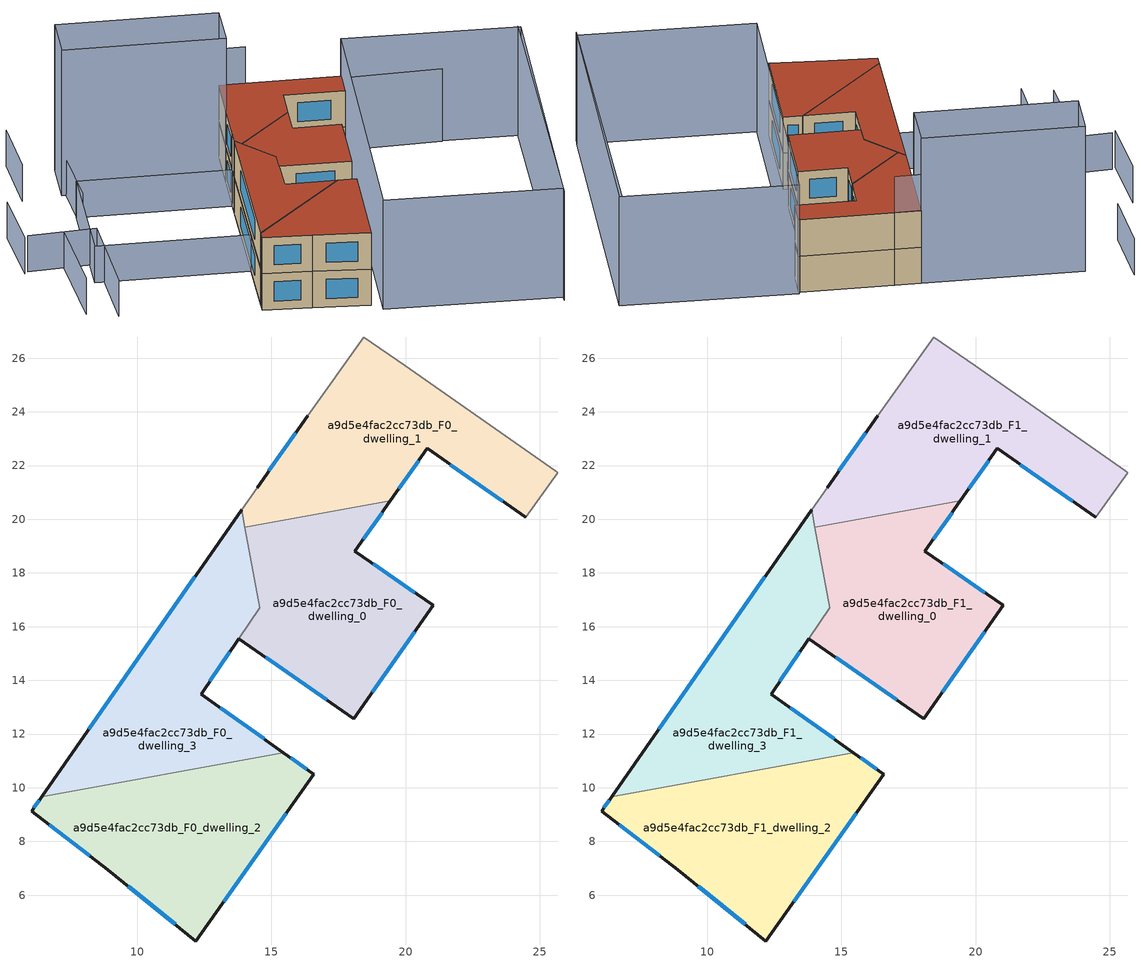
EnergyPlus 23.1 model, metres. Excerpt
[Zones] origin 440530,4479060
a9d5e4fac2cc73db_F0_dwelling_0
 floor ground (EU_floor_Construction): 19.43,20.69 18.11,18.81 21.03,16.8 18.06,12.57 13.78,15.56 14.56,16.7 14.02,19.7 z0
 wall outside (EU_wall_Construction): 13.78,15.56 18.06,12.57 21.03,16.8 18.11,18.81 19.43,20.69 z0:3
 wall to a9d5e4fac2cc73db_F0_dwelling_1 (EU_wall_Construction): 19.43,20.69 14.01,19.7 z0:3
 wall to a9d5e4fac2cc73db_F0_dwelling_3 (EU_wall_Construction): 14.56,16.7 13.78,15.56 / 14.01,19.7 14.56,16.71 z0:3
 window (EU_Window_Construction): 18.42,19.25 19.12,20.25 / 20.34,17.27 18.79,18.34 / 18.75,13.56 20.33,15.81 / 14.78,14.86 17.06,13.27 z0.7:2.3
a9d5e4fac2cc73db_F0_dwelling_1
 floor ground (EU_floor_Construction): 25.57,21.81 25.67,21.74 24.47,20.07 20.8,22.64 19.43,20.69 14.02,19.7 13.89,20.36 14.46,21.18 16.35,23.85 18.43,26.79 19.99,25.71 z0
 wall outside (EU_wall_Construction): 19.43,20.69 20.8,22.64 24.47,20.07 / 16.35,23.85 14.46,21.18 z0:3
 wall adiabatic (EU_wall_Construction): 14.46,21.18 13.89,20.36 / 24.47,20.07 25.67,21.74 25.57,21.81 19.99,25.71 18.43,26.79 16.35,23.85 z0:3
 wall to a9d5e4fac2cc73db_F0_dwelling_3 (EU_wall_Construction): 13.89,20.36 14.01,19.7 z0:3
 window (EU_Window_Construction): 19.75,21.14 20.48,22.18 / 15.91,23.23 14.91,21.81 / 21.66,22.04 23.61,20.67 z0.7:2.3
a9d5e4fac2cc73db_F0_dwelling_2
 floor ground (EU_floor_Construction): 16.58,10.51 12.18,4.29 8.9,6.95 6.07,9.13 6.45,9.67 15.45,11.31 z0
 wall outside (EU_wall_Construction): 6.45,9.67 6.07,9.13 8.9,6.95 12.18,4.29 16.58,10.51 15.45,11.31 z0:3
 wall to a9d5e4fac2cc73db_F0_dwelling_3 (EU_wall_Construction): 15.45,11.31 6.45,9.67 z0:3
 window (EU_Window_Construction): 6.36,9.54 6.16,9.25 / 16.32,10.7 15.71,11.12 / 13.22,5.75 15.55,9.05 / 9.67,6.33 11.42,4.92 / 6.73,8.62 8.24,7.46 z0.7:2.3
a9d5e4fac2cc73db_F0_dwelling_3
 floor ground (EU_floor_Construction): 13.89,20.36 14.56,16.71 12.38,13.48 15.45,11.31 6.45,9.67 z0
 wall outside (EU_wall_Construction): 13.89,20.36 6.45,9.67 / 15.45,11.31 12.38,13.48 13.78,15.55 z0:3
 window (EU_Window_Construction): 12.15,17.86 8.19,12.17 / 12.71,13.97 13.45,15.07 / 14.73,11.82 13.1,12.97 z0.7:2.3
a9d5e4fac2cc73db_F1_dwelling_0
 floor to a9d5e4fac2cc73db_F0_dwelling_0 (EU_floor_Construction): 19.43,20.69 18.11,18.81 21.03,16.8 18.06,12.57 13.78,15.56 14.56,16.7 14.01,19.7 z3
 wall outside (EU_wall_Construction): 13.78,15.56 18.06,12.57 21.03,16.8 18.11,18.81 19.43,20.69 z3:6
 wall to a9d5e4fac2cc73db_F1_dwelling_1 (EU_wall_Construction): 19.43,20.69 14.01,19.7 z3:6
 wall to a9d5e4fac2cc73db_F1_dwelling_3 (EU_wall_Construction): 14.56,16.7 13.78,15.56 / 14.01,19.7 14.56,16.71 z3:6
 window (EU_Window_Construction): 18.42,19.25 19.12,20.25 / 20.34,17.27 18.79,18.34 / 18.75,13.56 20.33,15.81 / 14.78,14.86 17.06,13.27 z3.7:5.3
 roof outside (EU_roof_Construction): 18.06,12.57 21.03,16.8 18.11,18.81 19.43,20.69 14.02,19.7 14.56,16.7 13.78,15.56 z6
a9d5e4fac2cc73db_F1_dwelling_1
 floor to a9d5e4fac2cc73db_F0_dwelling_1 (EU_floor_Construction): 25.57,21.81 25.67,21.74 24.47,20.07 20.8,22.64 19.43,20.69 14.01,19.7 13.89,20.36 14.46,21.18 16.35,23.85 18.43,26.79 19.99,25.71 z3
 wall outside (EU_wall_Construction): 19.43,20.69 20.8,22.64 24.47,20.07 / 16.35,23.85 14.46,21.18 z3:6
 wall adiabatic (EU_wall_Construction): 14.46,21.18 13.89,20.36 / 24.47,20.07 25.67,21.74 25.57,21.81 19.99,25.71 18.43,26.79 16.35,23.85 z3:6
 wall to a9d5e4fac2cc73db_F1_dwelling_3 (EU_wall_Construction): 13.89,20.36 14.01,19.7 z3:6
 window (EU_Window_Construction): 19.75,21.14 20.48,22.18 / 15.91,23.23 14.91,21.81 / 21.66,22.04 23.61,20.67 z3.7:5.3
 roof outside (EU_roof_Construction): 24.47,20.07 25.67,21.74 25.57,21.81 19.99,25.71 18.43,26.79 16.35,23.85 14.46,21.18 13.89,20.36 14.02,19.7 19.43,20.69 20.8,22.64 z6
a9d5e4fac2cc73db_F1_dwelling_2
 floor to a9d5e4fac2cc73db_F0_dwelling_2 (EU_floor_Construction): 16.58,10.51 12.18,4.29 8.9,6.95 6.07,9.13 6.45,9.67 15.45,11.31 z3
 wall outside (EU_wall_Construction): 6.45,9.67 6.07,9.13 8.9,6.95 12.18,4.29 16.58,10.51 15.45,11.31 z3:6
 wall to a9d5e4fac2cc73db_F1_dwelling_3 (EU_wall_Construction): 15.45,11.31 6.45,9.67 z3:6
 window (EU_Window_Construction): 6.36,9.54 6.16,9.25 / 16.32,10.7 15.71,11.12 / 13.22,5.75 15.55,9.05 / 9.67,6.33 11.42,4.92 / 6.73,8.62 8.24,7.46 z3.7:5.3
 roof outside (EU_roof_Construction): 12.18,4.29 16.58,10.51 15.45,11.31 6.45,9.67 6.07,9.13 8.9,6.95 z6
a9d5e4fac2cc73db_F1_dwelling_3
 floor to a9d5e4fac2cc73db_F0_dwelling_3 (EU_floor_Construction): 13.89,20.36 14.56,16.7 12.38,13.48 15.45,11.31 6.45,9.67 z3
 wall outside (EU_wall_Construction): 13.89,20.36 6.45,9.67 / 15.45,11.31 12.38,13.48 13.78,15.55 z3:6
 window (EU_Window_Construction): 12.15,17.86 8.19,12.17 / 12.71,13.97 13.45,15.07 / 14.73,11.82 13.1,12.97 z3.7:5.3
 roof outside (EU_roof_Construction): 15.45,11.31 12.38,13.48 14.56,16.7 13.89,20.36 6.45,9.67 z6
shading: 22.67,-4.58 36.1,14.5 / 19.99,25.71 13.79,29.81 / 12.43,3.32 25.73,21.88 / 25.73,21.88 36.23,14.35 / 36.23,14.35 22.93,-4.21 / 22.93,-4.21 12.43,3.32 z0:9; -2.44,24.47 1.87,21.87 / 1.87,21.87 -1.98,15.51 / -0.23,23 -3.47,17.27 / -0.3,28.87 -2.78,24.42 / 6.87,30.35 4.43,26.06 / 6.56,36.3 4.08,31.94 / 9.23,13.66 0.02,20.1 / 0.02,20.1 5.28,27.64 / 5.28,27.64 14.5,21.2 / 14.5,21.2 9.23,13.66 z0:3; 8.73,33.55 18.43,26.79 / 18.43,26.79 16.38,23.83 / 16.38,23.83 6.67,30.59 / 6.67,30.59 8.73,33.55 z0:12; 31.61,17.59 19.71,25.28 z0:6
[Building]
EU S2 Campaign: North Axis=0; Terrain=City; Solar Distribution=FullExterior
[Site:Location]
Madrid: Latitude=40.5; Longitude=-3.5; Time Zone=1; Elevation=609
[SizingPeriod:WeatherFileDays]
AnnualSizingPeriod: Begin Month=1; Begin Day of Month=1; End Month=12; End Day of Month=31; Day of Week for Start Day=Monday; Use Weather File Daylight Saving Period=No; Use Weather File Rain and Snow Indicators=No
[MATERIAL]
EU_InternalMass_Material: Roughness=MediumRough; Thickness=0.1; Conductivity=1; Density=1800; Specific Heat=900; Thermal Absorptance=0.9; Solar Absorptance=0.7; Visible Absorptance=0.7
[MATERIAL:NOMASS] Roughness=MediumRough; Thermal Absorptance=0.9; Solar Absorptance=0.7; Visible Absorptance=0.7
Name | Thermal Resistance
EU_wall_NoMass | 0.419739
EU_roof_NoMass | 0.352165
EU_floor_NoMass | 0.608284
[WINDOWMATERIAL:SIMPLEGLAZINGSYSTEM]
EU_Window_SimpleGlazing: UFactor=4.8352; Solar Heat Gain Coefficient=0.85; Visible Transmittance=0.85
[CONSTRUCTION]
EU_wall_Construction: EU_wall_NoMass
EU_roof_Construction: EU_roof_NoMass
EU_floor_Construction: EU_floor_NoMass
EU_InternalMass_Construction: EU_InternalMass_Material
EU_Window_Construction: EU_Window_SimpleGlazing
[ZONE] Type=1; Multiplier=1; Ceiling Height=autocalculate; Floor Area=autocalculate; Part of Total Floor Area=Yes
Name | Volume
a9d5e4fac2cc73db_F0_dwelling_0; a9d5e4fac2cc73db_F1_dwelling_0 | 102.252
a9d5e4fac2cc73db_F0_dwelling_1; a9d5e4fac2cc73db_F1_dwelling_1 | 113.25
a9d5e4fac2cc73db_F0_dwelling_2 | 109.781
a9d5e4fac2cc73db_F1_dwelling_2 | 109.782
a9d5e4fac2cc73db_F0_dwelling_3 | 104.597
a9d5e4fac2cc73db_F1_dwelling_3 | 104.619
[INTERNALMASS] Construction=EU_InternalMass_Construction
Name | Zone or ZoneList | Surface Area
a9d5e4fac2cc73db_F0_dwelling_0_EU_InternalMass | a9d5e4fac2cc73db_F0_dwelling_0 | 34.0831
a9d5e4fac2cc73db_F0_dwelling_1_EU_InternalMass | a9d5e4fac2cc73db_F0_dwelling_1 | 37.7492
a9d5e4fac2cc73db_F0_dwelling_2_EU_InternalMass | a9d5e4fac2cc73db_F0_dwelling_2 | 36.5939
a9d5e4fac2cc73db_F0_dwelling_3_EU_InternalMass | a9d5e4fac2cc73db_F0_dwelling_3 | 34.8726
a9d5e4fac2cc73db_F1_dwelling_0_EU_InternalMass | a9d5e4fac2cc73db_F1_dwelling_0 | 34.0831
a9d5e4fac2cc73db_F1_dwelling_1_EU_InternalMass | a9d5e4fac2cc73db_F1_dwelling_1 | 37.7492
a9d5e4fac2cc73db_F1_dwelling_2_EU_InternalMass | a9d5e4fac2cc73db_F1_dwelling_2 | 36.5939
a9d5e4fac2cc73db_F1_dwelling_3_EU_InternalMass | a9d5e4fac2cc73db_F1_dwelling_3 | 34.8726
[OTHEREQUIPMENT] Fuel Type=Electricity; Design Level Calculation Method=Watts/Area; Power per Zone Floor Area=1; Fraction Latent=0; Fraction Radiant=0; Fraction Lost=0; Carbon Dioxide Generation Rate=0; EndUse Subcategory=EU_Step8_InternalGains
Name | Zone or ZoneList or Space or SpaceList | Schedule
EU_Step8_InternalGain_a9d5e4fac2cc73db_F0_dwelling_0_f000 | a9d5e4fac2cc73db_F0_dwelling_0 | EU_Step8_GainSchedule_a9d5e4fac2cc73db_F0_dwelling_0_f000
EU_Step8_InternalGain_a9d5e4fac2cc73db_F0_dwelling_1_f000 | a9d5e4fac2cc73db_F0_dwelling_1 | EU_Step8_GainSchedule_a9d5e4fac2cc73db_F0_dwelling_1_f000
EU_Step8_InternalGain_a9d5e4fac2cc73db_F0_dwelling_2_f000 | a9d5e4fac2cc73db_F0_dwelling_2 | EU_Step8_GainSchedule_a9d5e4fac2cc73db_F0_dwelling_2_f000
EU_Step8_InternalGain_a9d5e4fac2cc73db_F0_dwelling_3_f000 | a9d5e4fac2cc73db_F0_dwelling_3 | EU_Step8_GainSchedule_a9d5e4fac2cc73db_F0_dwelling_3_f000
EU_Step8_InternalGain_a9d5e4fac2cc73db_F1_dwelling_0_f000 | a9d5e4fac2cc73db_F1_dwelling_0 | EU_Step8_GainSchedule_a9d5e4fac2cc73db_F1_dwelling_0_f000
EU_Step8_InternalGain_a9d5e4fac2cc73db_F1_dwelling_1_f000 | a9d5e4fac2cc73db_F1_dwelling_1 | EU_Step8_GainSchedule_a9d5e4fac2cc73db_F1_dwelling_1_f000
EU_Step8_InternalGain_a9d5e4fac2cc73db_F1_dwelling_2_f000 | a9d5e4fac2cc73db_F1_dwelling_2 | EU_Step8_GainSchedule_a9d5e4fac2cc73db_F1_dwelling_2_f000
EU_Step8_InternalGain_a9d5e4fac2cc73db_F1_dwelling_3_f000 | a9d5e4fac2cc73db_F1_dwelling_3 | EU_Step8_GainSchedule_a9d5e4fac2cc73db_F1_dwelling_3_f000
[ZONEVENTILATION:DESIGNFLOWRATE] Schedule=EU_AlwaysOn; Design Flow Rate Calculation Method=AirChanges/Hour; Air Changes per Hour=0.703302; Ventilation Type=Natural; Fan Pressure Rise=0; Fan Total Efficiency=1; Constant Term Coefficient=1; Temperature Term Coefficient=0; Velocity Term Coefficient=0; Velocity Squared Term Coefficient=0; Minimum Indoor Temperature=-100; Maximum Indoor Temperature=100; Delta Temperature=-100; Minimum Outdoor Temperature=-100; Maximum Outdoor Temperature=100; Maximum Wind Speed=40
Name | Zone or ZoneList or Space or SpaceList
EU_ConstantAir_a9d5e4fac2cc73db_F0_dwelling_0 | a9d5e4fac2cc73db_F0_dwelling_0
EU_ConstantAir_a9d5e4fac2cc73db_F0_dwelling_1 | a9d5e4fac2cc73db_F0_dwelling_1
EU_ConstantAir_a9d5e4fac2cc73db_F0_dwelling_2 | a9d5e4fac2cc73db_F0_dwelling_2
EU_ConstantAir_a9d5e4fac2cc73db_F0_dwelling_3 | a9d5e4fac2cc73db_F0_dwelling_3
EU_ConstantAir_a9d5e4fac2cc73db_F1_dwelling_0 | a9d5e4fac2cc73db_F1_dwelling_0
EU_ConstantAir_a9d5e4fac2cc73db_F1_dwelling_1 | a9d5e4fac2cc73db_F1_dwelling_1
EU_ConstantAir_a9d5e4fac2cc73db_F1_dwelling_2 | a9d5e4fac2cc73db_F1_dwelling_2
EU_ConstantAir_a9d5e4fac2cc73db_F1_dwelling_3 | a9d5e4fac2cc73db_F1_dwelling_3
[HVACTEMPLATE:THERMOSTAT] Constant Heating Setpoint=20; Constant Cooling Setpoint=50
EU_HeatOnly_a9d5e4fac2cc73db_F0_dwelling_0; EU_HeatOnly_a9d5e4fac2cc73db_F0_dwelling_1; EU_HeatOnly_a9d5e4fac2cc73db_F0_dwelling_2; EU_HeatOnly_a9d5e4fac2cc73db_F0_dwelling_3; EU_HeatOnly_a9d5e4fac2cc73db_F1_dwelling_0; EU_HeatOnly_a9d5e4fac2cc73db_F1_dwelling_1; EU_HeatOnly_a9d5e4fac2cc73db_F1_dwelling_2; EU_HeatOnly_a9d5e4fac2cc73db_F1_dwelling_3
[HVACTEMPLATE:ZONE:IDEALLOADSAIRSYSTEM] System Availability Schedule=EU_AlwaysOn; Maximum Heating Supply Air Temperature=50; Minimum Cooling Supply Air Temperature=13; Maximum Heating Supply Air Humidity Ratio=0.0156; Minimum Cooling Supply Air Humidity Ratio=0.0077; Heating Limit=NoLimit; Cooling Limit=NoLimit; Heating Availability Schedule=EU_AlwaysOn; Cooling Availability Schedule=EU_CoolingOff; Dehumidification Control Type=ConstantSensibleHeatRatio; Cooling Sensible Heat Ratio=0.7; Dehumidification Setpoint=60; Humidification Control Type=None; Humidification Setpoint=30; Outdoor Air Method=None; Outdoor Air Flow Rate per Person=0.00944; Outdoor Air Flow Rate per Zone Floor Area=0; Outdoor Air Flow Rate per Zone=0; Demand Controlled Ventilation Type=None; Outdoor Air Economizer Type=NoEconomizer; Heat Recovery Type=None; Sensible Heat Recovery Effectiveness=0.7; Latent Heat Recovery Effectiveness=0.65
Name | Template Thermostat
a9d5e4fac2cc73db_F0_dwelling_0 | EU_HeatOnly_a9d5e4fac2cc73db_F0_dwelling_0
a9d5e4fac2cc73db_F0_dwelling_1 | EU_HeatOnly_a9d5e4fac2cc73db_F0_dwelling_1
a9d5e4fac2cc73db_F0_dwelling_2 | EU_HeatOnly_a9d5e4fac2cc73db_F0_dwelling_2
a9d5e4fac2cc73db_F0_dwelling_3 | EU_HeatOnly_a9d5e4fac2cc73db_F0_dwelling_3
a9d5e4fac2cc73db_F1_dwelling_0 | EU_HeatOnly_a9d5e4fac2cc73db_F1_dwelling_0
a9d5e4fac2cc73db_F1_dwelling_1 | EU_HeatOnly_a9d5e4fac2cc73db_F1_dwelling_1
a9d5e4fac2cc73db_F1_dwelling_2 | EU_HeatOnly_a9d5e4fac2cc73db_F1_dwelling_2
a9d5e4fac2cc73db_F1_dwelling_3 | EU_HeatOnly_a9d5e4fac2cc73db_F1_dwelling_3
[SIZING:ZONE] Zone Cooling Design Supply Air Temperature Input Method=SupplyAirTemperature; Zone Cooling Design Supply Air Temperature=13; Zone Heating Design Supply Air Temperature Input Method=SupplyAirTemperature; Zone Heating Design Supply Air Temperature=50; Zone Cooling Design Supply Air Humidity Ratio=0.008; Zone Heating Design Supply Air Humidity Ratio=0.008; Cooling Design Air Flow Method=DesignDay; Cooling Design Air Flow Rate=0; Cooling Minimum Air Flow per Zone Floor Area=0.000762; Cooling Minimum Air Flow=0; Cooling Minimum Air Flow Fraction=0.2; Heating Design Air Flow Method=DesignDay; Heating Design Air Flow Rate=0; Heating Maximum Air Flow per Zone Floor Area=0.002032; Heating Maximum Air Flow=0.141576; Heating Maximum Air Flow Fraction=0.3; Account for Dedicated Outdoor Air System=No; Dedicated Outdoor Air System Control Strategy=NeutralSupplyAir; Dedicated Outdoor Air Low Setpoint Temperature for Design=autosize; Dedicated Outdoor Air High Setpoint Temperature for Design=autosize; Zone Load Sizing Method=Sensible Load Only No Latent Load; Zone Latent Cooling Design Supply Air Humidity Ratio Input Method=HumidityRatioDifference; Zone Cooling Design Supply Air Humidity Ratio Difference=0.005; Zone Latent Heating Design Supply Air Humidity Ratio Input Method=HumidityRatioDifference; Zone Humidification Design Supply Air Humidity Ratio Difference=0.005
a9d5e4fac2cc73db_F0_dwelling_0; a9d5e4fac2cc73db_F0_dwelling_1; a9d5e4fac2cc73db_F0_dwelling_2; a9d5e4fac2cc73db_F0_dwelling_3; a9d5e4fac2cc73db_F1_dwelling_0; a9d5e4fac2cc73db_F1_dwelling_1; a9d5e4fac2cc73db_F1_dwelling_2; a9d5e4fac2cc73db_F1_dwelling_3
[SCHEDULE:CONSTANT]
Name | Hourly Value
EU_AlwaysOn | 1
EU_CoolingOff | 0
[SCHEDULE:FILE] Column Number=1; Rows to Skip at Top=0; Number of Hours of Data=8760; Column Separator=Comma; Interpolate to Timestep=No; Minutes per Item=60; Adjust Schedule for Daylight Savings=Yes
Name | File
EU_Step8_GainSchedule_a9d5e4fac2cc73db_F0_dwelling_0_f000 | ../../schedules/a9d5e4fac2cc73db/a9d5e4fac2cc73db_F0_dwelling_0_f000_gain.csv
EU_Step8_GainSchedule_a9d5e4fac2cc73db_F0_dwelling_1_f000 | ../../schedules/a9d5e4fac2cc73db/a9d5e4fac2cc73db_F0_dwelling_1_f000_gain.csv
EU_Step8_GainSchedule_a9d5e4fac2cc73db_F0_dwelling_2_f000 | ../../schedules/a9d5e4fac2cc73db/a9d5e4fac2cc73db_F0_dwelling_2_f000_gain.csv
EU_Step8_GainSchedule_a9d5e4fac2cc73db_F0_dwelling_3_f000 | ../../schedules/a9d5e4fac2cc73db/a9d5e4fac2cc73db_F0_dwelling_3_f000_gain.csv
EU_Step8_GainSchedule_a9d5e4fac2cc73db_F1_dwelling_0_f000 | ../../schedules/a9d5e4fac2cc73db/a9d5e4fac2cc73db_F1_dwelling_0_f000_gain.csv
EU_Step8_GainSchedule_a9d5e4fac2cc73db_F1_dwelling_1_f000 | ../../schedules/a9d5e4fac2cc73db/a9d5e4fac2cc73db_F1_dwelling_1_f000_gain.csv
EU_Step8_GainSchedule_a9d5e4fac2cc73db_F1_dwelling_2_f000 | ../../schedules/a9d5e4fac2cc73db/a9d5e4fac2cc73db_F1_dwelling_2_f000_gain.csv
EU_Step8_GainSchedule_a9d5e4fac2cc73db_F1_dwelling_3_f000 | ../../schedules/a9d5e4fac2cc73db/a9d5e4fac2cc73db_F1_dwelling_3_f000_gain.csv
